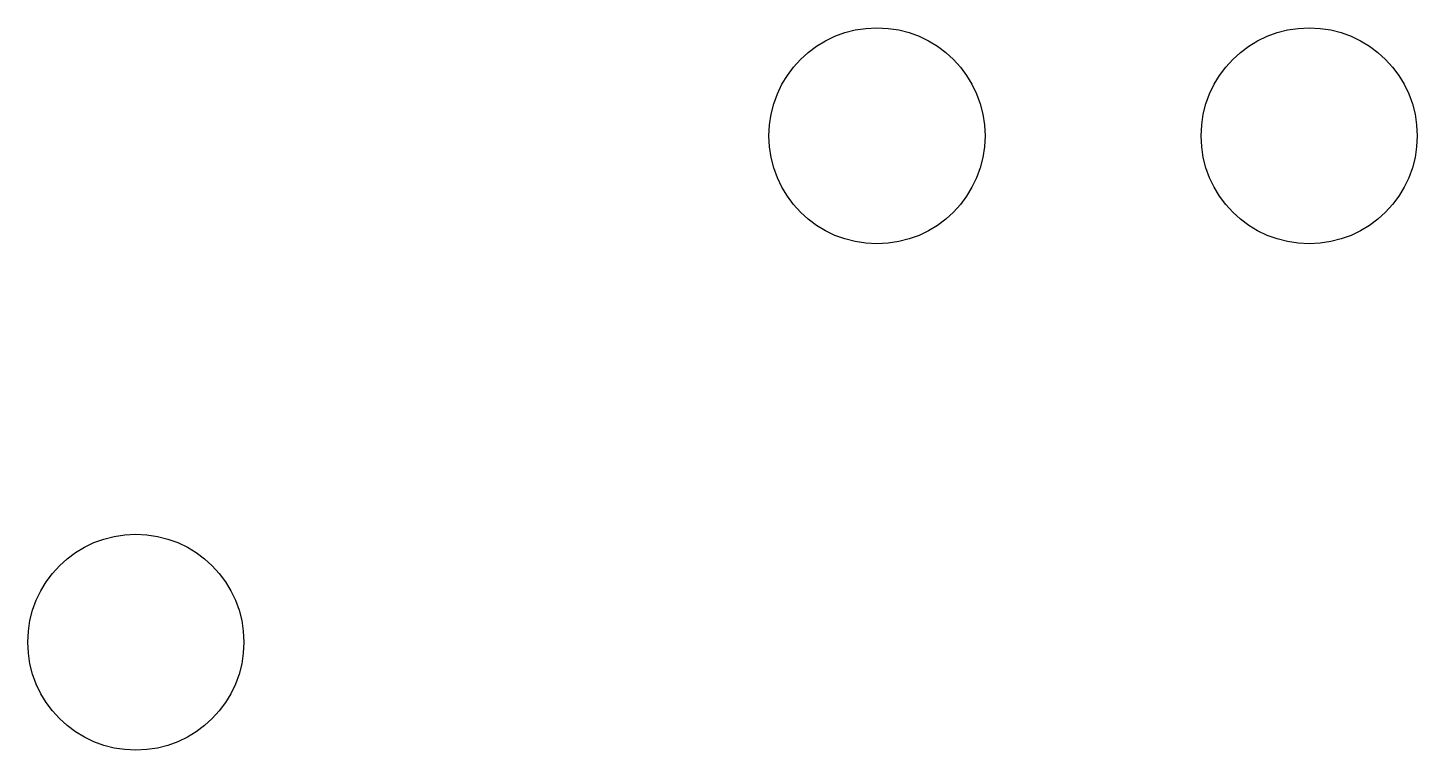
# Model space of a CAD drawing. Header units: millimetres. Extents: x -15.8 to 4.8, y 12.1 to 22.8.
import ezdxf

# ---------------------------------------------------------------- set-up
doc = ezdxf.new("R2010")
doc.units = ezdxf.units.MM
doc.layers.get('0').update_dxf_attribs({"linetype": 'CONTINUOUS'})

msp = doc.modelspace()

# ---------------------------------------------------------------- linework, layer by layer
for centre in [(-3.2, 21.25), (3.2, 21.25), (-14.175, 13.75)]:
    msp.add_circle(centre, 1.6)

doc.saveas('drawing.dxf')
